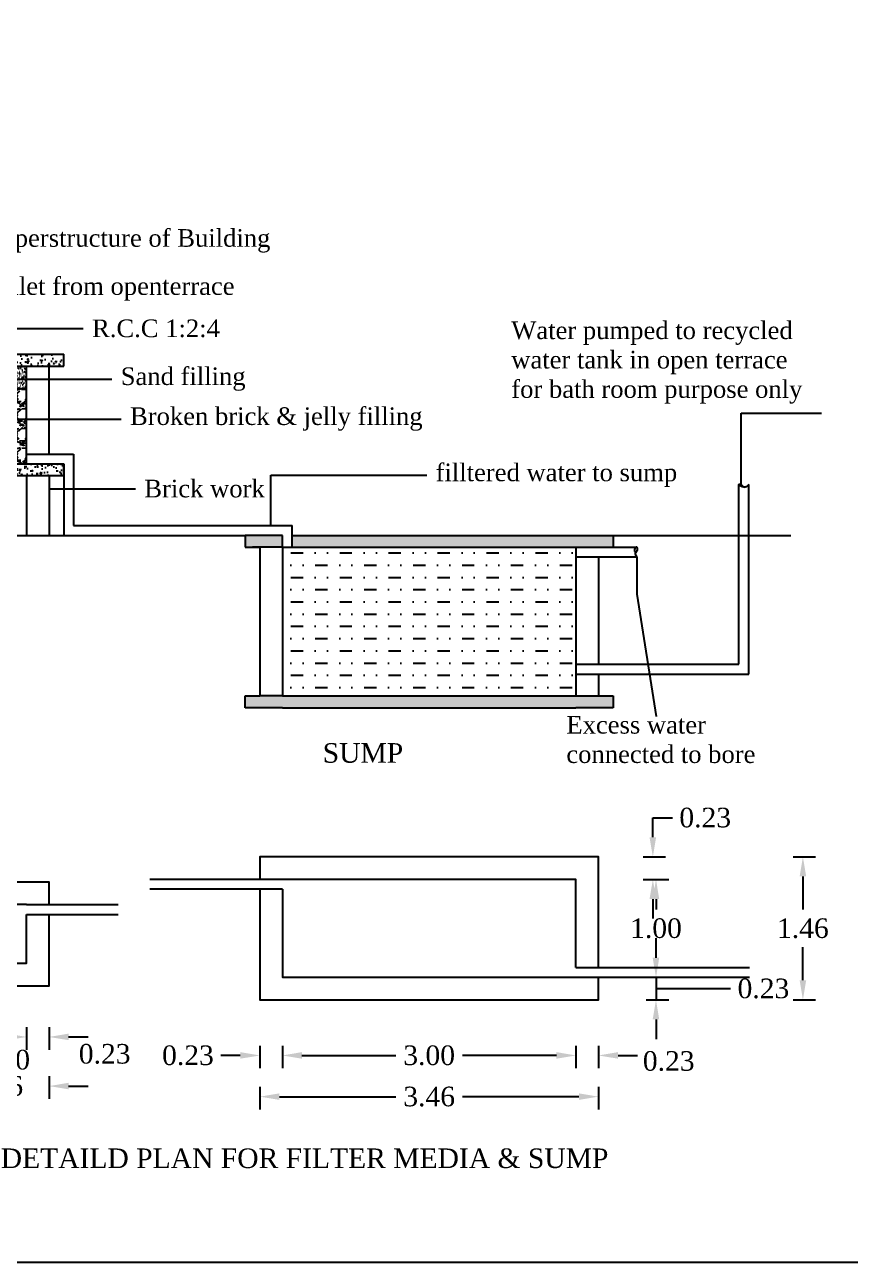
# Model space of a CAD drawing. Header units: metres. Extents: x 1336 to 1656, y -163 to -53.
# Drawn here: x 1582.28 to 1590.92, y -163 to -150.06 of the extents above; entities that cross this region are included whole.
import ezdxf

# ---------------------------------------------------------------- set-up
doc = ezdxf.new("R2010")
doc.units = ezdxf.units.M
doc.header["$PDMODE"] = 3
doc.header["$PDSIZE"] = -15
doc.styles.get("Standard").update_dxf_attribs({"font": 'times.ttf'})
doc.dimstyles.get("Standard").update_dxf_attribs({"dimscale": 0.001, "dimtxt": 0.3, "dimasz": 0.18, "dimexe": 0.18, "dimexo": 0.0625, "dimgap": 0.09, "dimtad": 1, "dimtoh": 1, "dimzin": 0, "dimdsep": 46, "dimtxsty": 'Standard', "dimblk": 'ARCHTICK', "dimcen": 0.09, "dimse1": 1, "dimse2": 1, "dimadec": 0, "dimazin": 0, "dimtfac": 1, "dimtofl": 0, "dimtmove": 0, "dimatfit": 3, "dimfxl": 0, "dimtolj": 1, "dimtzin": 0, "dimarcsym": 0})
pattern_1 = [(50, (-6.08631, -3.43571), (0.143452, -0.0125504), [0.015, -0.165]), (355, (-6.08631, -3.43571), (-0.0277503, 0.1504384), [0.012, -0.132]), (100.4514, (-6.07436, -3.43676), (0.1157019, 0.137888), [0.012748, -0.1402284]), (46.1842, (-6.08631, -3.39571), (0.2134482, -0.0331038), [0.0225, -0.2475]), (96.6356, (-6.06852, -3.39847), (0.1869325, 0.1948236), [0.019122, -0.2103426]), (351.1842, (-6.08631, -3.39571), (0.1869324, 0.1948237), [0.018, -0.198]), (21, (-6.06631, -3.40571), (0.1193814, -0.0805238), [0.015, -0.165]), (326, (-6.06631, -3.40571), (0.048663, 0.14503), [0.012, -0.132]), (71.4514, (-6.05636, -3.41242), (0.1680445, 0.0645061), [0.012748, -0.1402284]), (37.5, (-6.08631, -3.435713), (0.00243197, 0.06657877), [0, -0.1304, 0, -0.134, 0, -0.1325]), (7.5, (-6.08631, -3.43571), (0.0526139, 0.07888234), [0, -0.0764, 0, -0.1274, 0, -0.0505]), (327.5, (-6.13091, -3.435713), (0.1067645, -0.00451097), [0, -0.05, 0, -0.156, 0, -0.207]), (317.5, (-6.15091, -3.43571), (0.1166372, 0.020021), [0, -0.065, 0, -0.1036, 0, -0.147])]

# ---------------------------------------------------------------- blocks, each defined once
blk = doc.blocks.new('*D27')
at = {"color": 0, "lineweight": -2}
for p, q in [((-1.216, -5.752), (-1.216, -5.982)), ((2.244, -5.752), (2.244, -5.982)), ((-1.016, -5.852), (0.172, -5.852)), ((2.044, -5.852), (0.856, -5.852))]:
    blk.add_line(p, q, dxfattribs=at)
at = {"color": 0}
for points in [[(-1.016, -5.818), (-1.016, -5.885), (-1.216, -5.852)], [(2.044, -5.818), (2.044, -5.885), (2.244, -5.852)]]:
    blk.add_solid(points, dxfattribs=at)
at = {"layer": 'Defpoints', "color": 0}
for p in [(-1.216, -4.863), (2.244, -4.863), (2.244, -5.852)]:
    blk.add_point(p, dxfattribs=at)
at = {"color": 0, "insert": (0.514, -5.852), "char_height": 0.2, "attachment_point": 5}
blk.add_mtext('\\A1;3.46', dxfattribs=at)
blk = doc.blocks.new('_ArchTick')
at = {"color": 0, "linetype": 'ByBlock', "const_width": 0.15}
blk.add_lwpolyline([(-0.5, -0.5), (0.5, 0.5)], dxfattribs=at)
blk = doc.blocks.new('*D28')
at = {"color": 0, "lineweight": -2}
for p, q in [((1.814, -5.431), (1.614, -5.431)), ((2.014, -5.331), (2.014, -5.561)), ((2.244, -5.331), (2.244, -5.561)), ((2.444, -5.431), (2.644, -5.431))]:
    blk.add_line(p, q, dxfattribs=at)
at = {"color": 0}
for points in [[(1.814, -5.397), (1.814, -5.464), (2.014, -5.431)], [(2.444, -5.397), (2.444, -5.464), (2.244, -5.431)]]:
    blk.add_solid(points, dxfattribs=at)
at = {"layer": 'Defpoints', "color": 0}
for p in [(2.014, -4.533), (2.244, -4.533), (2.244, -5.431)]:
    blk.add_point(p, dxfattribs=at)
at = {"color": 0, "insert": (2.962, -5.489), "char_height": 0.2, "attachment_point": 5}
blk.add_mtext('\\A1;0.23', dxfattribs=at)
blk = doc.blocks.new('*D29')
at = {"color": 0, "lineweight": -2}
for p, q in [((-0.986, -5.331), (-0.986, -5.561)), ((-0.786, -5.431), (0.173, -5.431)), ((1.814, -5.431), (0.855, -5.431)), ((2.014, -5.331), (2.014, -5.561))]:
    blk.add_line(p, q, dxfattribs=at)
at = {"color": 0}
for points in [[(-0.786, -5.397), (-0.786, -5.464), (-0.986, -5.431)], [(1.814, -5.397), (1.814, -5.464), (2.014, -5.431)]]:
    blk.add_solid(points, dxfattribs=at)
at = {"layer": 'Defpoints', "color": 0}
for p in [(2.014, -4.533), (-0.986, -4.633), (2.014, -5.431)]:
    blk.add_point(p, dxfattribs=at)
at = {"color": 0, "insert": (0.514, -5.431), "char_height": 0.2, "attachment_point": 5}
blk.add_mtext('\\A1;3.00', dxfattribs=at)
blk = doc.blocks.new('*D30')
at = {"color": 0, "lineweight": -2}
for p, q in [((-1.416, -5.431), (-1.616, -5.431)), ((-1.216, -5.331), (-1.216, -5.561)), ((-0.986, -5.331), (-0.986, -5.561)), ((-0.786, -5.431), (-0.586, -5.431))]:
    blk.add_line(p, q, dxfattribs=at)
at = {"color": 0}
for points in [[(-1.416, -5.397), (-1.416, -5.464), (-1.216, -5.431)], [(-0.786, -5.397), (-0.786, -5.464), (-0.986, -5.431)]]:
    blk.add_solid(points, dxfattribs=at)
at = {"layer": 'Defpoints', "color": 0}
for p in [(-0.986, -4.633), (-1.216, -4.863), (-0.986, -5.431)]:
    blk.add_point(p, dxfattribs=at)
at = {"color": 0, "insert": (-1.951, -5.431), "char_height": 0.2, "attachment_point": 5}
blk.add_mtext('\\A1;0.23', dxfattribs=at)
blk = doc.blocks.new('*D31')
at = {"color": 0, "lineweight": -2}
for p, q in [((-4.43, -5.644), (-4.43, -5.874)), ((-3.37, -5.644), (-3.37, -5.874)), ((-4.63, -5.744), (-4.83, -5.744)), ((-3.17, -5.744), (-2.97, -5.744))]:
    blk.add_line(p, q, dxfattribs=at)
at = {"color": 0}
for points in [[(-4.63, -5.71), (-4.63, -5.777), (-4.43, -5.744)], [(-3.17, -5.71), (-3.17, -5.777), (-3.37, -5.744)]]:
    blk.add_solid(points, dxfattribs=at)
at = {"layer": 'Defpoints', "color": 0}
for p in [(-4.43, -4.72), (-3.37, -4.72), (-3.37, -5.744)]:
    blk.add_point(p, dxfattribs=at)
at = {"color": 0, "insert": (-3.9, -5.744), "char_height": 0.2, "attachment_point": 5}
blk.add_mtext('\\A1;1.06', dxfattribs=at)
blk = doc.blocks.new('*D32')
at = {"color": 0, "lineweight": -2}
for p, q in [((-4.2, -5.142), (-4.2, -5.372)), ((-3.6, -5.142), (-3.6, -5.372)), ((-4, -5.242), (-3.8, -5.242))]:
    blk.add_line(p, q, dxfattribs=at)
at = {"color": 0}
for points in [[(-4, -5.208), (-4, -5.275), (-4.2, -5.242)], [(-3.8, -5.208), (-3.8, -5.275), (-3.6, -5.242)]]:
    blk.add_solid(points, dxfattribs=at)
at = {"layer": 'Defpoints', "color": 0}
for p in [(-4.2, -4.49), (-3.6, -4.49), (-3.6, -5.242)]:
    blk.add_point(p, dxfattribs=at)
at = {"color": 0, "insert": (-3.829, -5.476), "char_height": 0.2, "attachment_point": 5}
blk.add_mtext('\\A1;0.60', dxfattribs=at)
blk = doc.blocks.new('*D33')
at = {"color": 0, "lineweight": -2}
for p, q in [((-3.6, -5.142), (-3.6, -5.372)), ((-3.37, -5.142), (-3.37, -5.372)), ((-3.8, -5.242), (-4, -5.242)), ((-3.17, -5.242), (-2.97, -5.242))]:
    blk.add_line(p, q, dxfattribs=at)
at = {"color": 0}
for points in [[(-3.8, -5.208), (-3.8, -5.275), (-3.6, -5.242)], [(-3.17, -5.208), (-3.17, -5.275), (-3.37, -5.242)]]:
    blk.add_solid(points, dxfattribs=at)
at = {"layer": 'Defpoints', "color": 0}
for p in [(-3.6, -4.49), (-3.37, -4.72), (-3.37, -5.242)]:
    blk.add_point(p, dxfattribs=at)
at = {"color": 0, "insert": (-2.802, -5.416), "char_height": 0.2, "attachment_point": 5}
blk.add_mtext('\\A1;0.23', dxfattribs=at)
blk = doc.blocks.new('*D34')
at = {"color": 0, "lineweight": -2}
for p, q in [((2.8, -3.203), (2.8, -3.003)), ((2.8, -3.003), (3, -3.003)), ((2.7, -3.403), (2.93, -3.403)), ((2.7, -3.633), (2.93, -3.633)), ((2.8, -3.833), (2.8, -4.033))]:
    blk.add_line(p, q, dxfattribs=at)
at = {"color": 0}
for points in [[(2.766, -3.203), (2.833, -3.203), (2.8, -3.403)], [(2.766, -3.833), (2.833, -3.833), (2.8, -3.633)]]:
    blk.add_solid(points, dxfattribs=at)
at = {"layer": 'Defpoints', "color": 0}
for p in [(2.244, -3.403), (2.014, -3.633), (2.8, -3.633)]:
    blk.add_point(p, dxfattribs=at)
at = {"color": 0, "insert": (3.335, -3.003), "char_height": 0.2, "attachment_point": 5}
blk.add_mtext('\\A1;0.23', dxfattribs=at)
blk = doc.blocks.new('*D35')
at = {"color": 0, "lineweight": -2}
for p, q in [((4.233, -3.403), (4.463, -3.403)), ((4.333, -3.603), (4.333, -3.941)), ((4.333, -4.663), (4.333, -4.325)), ((4.233, -4.863), (4.463, -4.863))]:
    blk.add_line(p, q, dxfattribs=at)
at = {"color": 0}
for points in [[(4.3, -3.603), (4.367, -3.603), (4.333, -3.403)], [(4.3, -4.663), (4.367, -4.663), (4.333, -4.863)]]:
    blk.add_solid(points, dxfattribs=at)
at = {"layer": 'Defpoints', "color": 0}
for p in [(2.244, -3.403), (2.244, -4.863), (4.333, -4.863)]:
    blk.add_point(p, dxfattribs=at)
at = {"color": 0, "insert": (4.333, -4.133), "char_height": 0.2, "attachment_point": 5}
blk.add_mtext('\\A1;1.46', dxfattribs=at)
blk = doc.blocks.new('*D36')
at = {"color": 0, "lineweight": -2}
for p, q in [((2.732, -3.633), (2.962, -3.633)), ((2.832, -3.833), (2.832, -3.941)), ((2.832, -4.433), (2.832, -4.325)), ((2.732, -4.633), (2.962, -4.633))]:
    blk.add_line(p, q, dxfattribs=at)
at = {"color": 0}
for points in [[(2.798, -3.833), (2.865, -3.833), (2.832, -3.633)], [(2.798, -4.433), (2.865, -4.433), (2.832, -4.633)]]:
    blk.add_solid(points, dxfattribs=at)
at = {"layer": 'Defpoints', "color": 0}
for p in [(2.014, -3.633), (2.244, -4.633), (2.832, -4.633)]:
    blk.add_point(p, dxfattribs=at)
at = {"color": 0, "insert": (2.832, -4.133), "char_height": 0.2, "attachment_point": 5}
blk.add_mtext('\\A1;1.00', dxfattribs=at)
blk = doc.blocks.new('*D37')
at = {"color": 0, "lineweight": -2}
for p, q in [((2.832, -4.433), (2.832, -4.233)), ((2.732, -4.633), (2.962, -4.633)), ((2.832, -4.633), (2.832, -4.863)), ((2.832, -4.748), (3.415, -4.748)), ((3.415, -4.748), (3.595, -4.748)), ((2.732, -4.863), (2.962, -4.863)), ((2.832, -5.063), (2.832, -5.263))]:
    blk.add_line(p, q, dxfattribs=at)
at = {"color": 0}
for points in [[(2.798, -4.433), (2.865, -4.433), (2.832, -4.633)], [(2.798, -5.063), (2.865, -5.063), (2.832, -4.863)]]:
    blk.add_solid(points, dxfattribs=at)
at = {"layer": 'Defpoints', "color": 0}
for p in [(2.244, -4.633), (2.244, -4.863), (2.832, -4.863)]:
    blk.add_point(p, dxfattribs=at)
at = {"color": 0, "insert": (3.93, -4.748), "char_height": 0.2, "attachment_point": 5}
blk.add_mtext('\\A1;0.23', dxfattribs=at)
blk = doc.blocks.new('A$C20C11F3F')
h = blk.add_hatch()
h.set_pattern_fill('AR-CONC', color=256, scale=0.02, style=0)
h.set_pattern_definition(pattern_1)
h.paths.add_polyline_path([(-4.2, 1.731), (-4.582, 1.731), (-4.582, 1.611), (-4.2, 1.611)])
h.paths.add_polyline_path([(-3.22, 1.731), (-4.1, 1.731), (-4.1, 1.611), (-3.22, 1.611)])
h.paths.add_polyline_path([(-3.22, 0.611), (-4.582, 0.611), (-4.582, 0.491), (-3.22, 0.491)])
h = blk.add_hatch()
h.set_pattern_fill('AR-SAND', color=256, scale=0.02, style=0)
h.set_pattern_definition([(37.5, (-6.08631, -3.435713), (-0.00125987, 0.03853648), [0, -0.0304, 0, -0.034, 0, -0.0325]), (7.5, (-6.08631, -3.435713), (0.03539553, 0.0564429), [0, -0.0164, 0, -0.0274, 0, -0.0105]), (327.5, (-6.11091, -3.435713), (0.06228284, 0.00011318), [0, -0.01, 0, -0.036, 0, -0.047]), (317.5, (-6.11091, -3.435713), (0.06012253, 0.0175535), [0, -0.005, 0, -0.0236, 0, -0.027])])
h.paths.add_polyline_path([(-3.6, 1.381), (-3.6, 1.611), (-4.2, 1.611), (-4.2, 1.381)])
h = blk.add_hatch()
h.set_pattern_fill('GRAVEL', color=256, scale=0.2, style=0)
h.set_pattern_definition([(228.0128, (-5.942311, -3.235713), (-1.599999646, -1.80000027), [0.026907, -2.6638176]), (184.9697, (-5.960311, -3.255713), (2.40000021, 0.199998261), [0.0461736, -4.571185]), (132.5104, (-6.006311, -3.259713), (1.999998144, -2.200001735), [0.0325576, -3.2232064]), (267.2737, (-6.084311, -3.309713), (0.199999204, 4.000000059), [0.0420476, -4.1627116]), (292.8337, (-6.086311, -3.351713), (-1.000001981, 2.399999282), [0.041231, -4.0818746]), (357.2737, (-6.070311, -3.389713), (-4.000000059, 0.199999204), [0.0420476, -4.1627116]), (37.6942, (-6.0283114, -3.391713), (-2.600001469, -1.999998081), [0.0556058, -5.5049698]), (72.2553, (-5.9843114, -3.357713), (1.400002153, 4.399999246), [0.0524976, -5.1972642]), (121.4296, (-5.968311, -3.307713), (-1.600001647, 2.599999007), [0.04219, -4.1768146]), (175.2364, (-5.990311, -3.271713), (2.20000019, -0.199998307), [0.0481664, -2.3601526]), (222.3974, (-6.0383114, -3.267713), (-2.40000147, -2.1999984164), [0.0622896, -6.166675]), (138.8141, (-5.886311, -3.311713), (-1.40000059, 1.19999946), [0.02126, -2.104769]), (171.4692, (-5.902311, -3.297713), (2.599999657, -0.400001582), [0.0404474, -4.004302]), (225, (-5.94231, -3.29171), (0, -0.2), [0.028284, -0.2545584]), (203.1986, (-5.956311, -3.267713), (0.99999995, 0.40000027), [0.0152316, -1.507923]), (291.8014, (-5.97031, -3.273713), (-0.19999998, 0.60000005), [0.0215406, -1.0554924]), (30.9638, (-5.96231, -3.293713), (0.5999996, 0.4000005), [0.034986, -1.1312046]), (161.5651, (-5.93231, -3.27571), (0.4000001, -0.1999997), [0.025298, -0.6071574]), (16.3895, (-6.086311, -3.273713), (2.00000044, 0.599998542), [0.03544, -3.508569]), (70.3462, (-6.052311, -3.263713), (-0.79999905, -2.200000427), [0.029732, -2.9434816]), (293.1986, (-5.932311, -3.235713), (-0.40000027, 0.99999995), [0.030463, -1.4926916]), (343.6105, (-5.920311, -3.263713), (-2.00000044, 0.599998542), [0.03544, -3.508569]), (339.444, (-6.086311, -3.397713), (-1.00000037, 0.3999992), [0.034176, -1.674625]), (294.7751, (-6.054311, -3.409713), (-0.999998438, 2.200000684), [0.0286356, -2.8349286]), (66.8014, (-5.930311, -3.435713), (0.40000027, 0.99999995), [0.030463, -1.4926916]), (17.354, (-5.918311, -3.407713), (-2.600000404, -0.7999989), [0.033526, -3.319085]), (69.444, (-6.028311, -3.435713), (-0.3999992, -1.00000037), [0.017088, -1.691713]), (101.3099, (-5.94231, -3.435713), (-0.19999953, 0.80000015), [0.010198, -1.009606]), (165.9638, (-5.94431, -3.425713), (0.6000001, -0.1999996), [0.041231, -0.78339]), (186.009, (-5.984311, -3.415713), (1.99999995, 0.199999863), [0.03821, -3.7827846]), (303.6901, (-5.96231, -3.311713), (-0.20000027, 0.3999999), [0.0288444, -0.692266]), (353.1572, (-5.9463114, -3.335713), (3.399999873, -0.4000016), [0.0503588, -4.9855126]), (60.9454, (-5.896311, -3.341713), (-0.800000005, -1.40000008), [0.020591, -2.038535]), (90, (-5.88631, -3.32371), (-0.2, 0.2), [0.012, -0.188]), (120.2564, (-5.988311, -3.409713), (0.799998977, -1.40000049), [0.027785, -2.750704]), (48.0128, (-6.002311, -3.385713), (1.599999646, 1.80000027), [0.0538144, -2.6369104]), (0, (-5.96631, -3.34571), (0.2, 0.2), [0.052, -0.148]), (325.3048, (-5.914311, -3.345713), (-1.999998852, 1.400001722), [0.031623, -3.130655]), (254.0546, (-5.888311, -3.363713), (-0.19999998, -0.80000003), [0.0291204, -1.4269016]), (207.646, (-5.896311, -3.391713), (-3.799999161, -2.000001543), [0.047413, -4.6938948]), (175.4261, (-5.9383114, -3.413713), (-2.600000112, 0.19999896), [0.0501598, -4.9658148])])
h.paths.add_polyline_path([(-4.2, 0.611), (-3.6, 0.611), (-3.6, 1.381), (-4.2, 1.381)])
h = blk.add_hatch()
h.set_pattern_fill('AR-CONC', color=256, scale=0.02, style=0)
h.set_pattern_definition(pattern_1)
h.paths.add_polyline_path([(-1.216, -0.239), (-0.986, -0.239), (-0.986, -0.119), (-1.366, -0.119), (-1.366, -0.239)])
h.paths.add_polyline_path([(2.394, -0.239), (2.394, -0.119), (-0.886, -0.119), (-0.886, -0.239)])
h.paths.add_polyline_path([(2.394, -1.759), (2.244, -1.759), (2.014, -1.759), (-0.986, -1.759), (-1.216, -1.759), (-1.366, -1.759), (-1.366, -1.879), (-1.216, -1.879), (-0.986, -1.879), (2.014, -1.879), (2.394, -1.879)])
h = blk.add_hatch()
h.set_pattern_fill('MUDST', color=256, scale=0.5, style=0)
h.set_pattern_definition([(0, (-6.08631, -3.43571), (0.25, 0.125), [0.125, -0.125, 0, -0.125, 0, -0.125])])
h.paths.add_polyline_path([(2.014, -1.759), (2.014, -0.239), (-0.986, -0.239), (-0.986, -1.759)])
for p, q in [((-4.582, 1.731), (-3.22, 1.731)), ((-3.22, 1.611), (-3.22, 1.731)), ((-4.582, 1.611), (-3.22, 1.611)), ((-3.6, 0.611), (-3.6, 1.611)), ((-3.37, 0.711), (-3.37, 1.611)), ((-4.2, 1.381), (-3.6, 1.381)), ((-3.6, 0.711), (-3.12, 0.711)), ((-3.12, 0.711), (-3.12, -0.019)), ((-4.582, 0.611), (-3.22, 0.611)), ((-3.22, 0.611), (-3.22, -0.119)), ((-3.22, 0.491), (-3.22, 0.611)), ((-4.582, 0.491), (-3.22, 0.491)), ((-3.6, 0.491), (-3.6, -0.119)), ((-3.37, 0.491), (-3.37, -0.119)), ((3.68, -1.435), (3.68, 0.4)), ((3.78, -1.535), (3.78, 0.4)), ((-4.582, -0.119), (-3.22, -0.119)), ((-3.22, -0.119), (-1.366, -0.119)), ((-3.12, -0.019), (-0.886, -0.019)), ((-1.779, -0.119), (-1.366, -0.119)), ((-1.366, -0.119), (-1.366, -0.239)), ((-0.986, -0.119), (-1.366, -0.119)), ((-0.986, -0.019), (-0.886, -0.019)), ((-0.986, -0.239), (-0.986, -0.119)), ((-0.886, -0.239), (-0.886, -0.019)), ((-0.886, -0.119), (2.394, -0.119)), ((2.014, -0.119), (2.244, -0.119)), ((2.394, -0.119), (2.394, -0.239)), ((2.394, -0.119), (4.209, -0.119)), ((-1.366, -0.239), (-1.216, -0.239)), ((-0.986, -0.239), (-1.291, -0.239)), ((-1.216, -0.239), (-1.216, -1.259)), ((-0.986, -0.239), (-0.986, -1.759)), ((-0.986, -0.239), (2.394, -0.239)), ((2.014, -0.239), (2.014, -1.759)), ((2.014, -0.239), (2.636, -0.239)), ((2.014, -0.239), (2.244, -0.239)), ((2.014, -0.339), (2.636, -0.339)), ((2.244, -0.339), (2.244, -1.435)), ((-1.216, -1.259), (-1.216, -1.759)), ((2.014, -1.435), (3.68, -1.435)), ((2.014, -1.535), (3.78, -1.535)), ((2.244, -1.535), (2.244, -1.759)), ((-1.366, -1.759), (-1.216, -1.759)), ((-1.366, -1.879), (-1.366, -1.759)), ((-0.986, -1.759), (-1.216, -1.759)), ((-0.986, -1.759), (2.014, -1.759)), ((2.014, -1.759), (2.244, -1.759)), ((2.244, -1.759), (2.394, -1.759)), ((2.394, -1.759), (2.394, -1.879)), ((-1.216, -1.879), (-1.366, -1.879)), ((-0.986, -1.879), (-1.216, -1.879)), ((-0.986, -1.879), (2.014, -1.879)), ((2.394, -1.879), (2.014, -1.879)), ((-0.986, -3.633), (-2.342, -3.633)), ((-0.986, -3.733), (-2.342, -3.733)), ((-3.6, -3.89), (-2.664, -3.89)), ((-3.6, -3.99), (-2.664, -3.99)), ((2.014, -4.533), (3.789, -4.533)), ((2.014, -4.633), (3.789, -4.633))]:
    blk.add_line(p, q)
for points in [[(2.244, -4.533), (2.244, -3.403), (-1.216, -3.403), (-1.216, -3.633)], [(-3.37, -3.89), (-3.37, -3.66), (-4.43, -3.66), (-4.43, -4.72), (-3.37, -4.72), (-3.37, -3.99)], [(2.014, -4.533), (2.014, -3.633), (-0.986, -3.633)], [(-1.216, -3.733), (-1.216, -4.863), (2.244, -4.863), (2.244, -4.633)], [(-0.986, -3.733), (-0.986, -4.633), (2.014, -4.633)], [(-3.6, -3.89), (-4.2, -3.89), (-4.2, -4.49), (-3.6, -4.49), (-3.6, -3.99)]]:
    blk.add_lwpolyline(points)
for points in [[(3.78, 0.4), (3.731, 0.374), (3.706, 0.396), (3.68, 0.4), (3.739, 0.372)], [(2.636, -0.339), (2.623, -0.3), (2.643, -0.267), (2.636, -0.239), (2.611, -0.263), (2.626, -0.296)]]:
    blk.add_spline(points, degree=3)
for s, p in [('SUMP', (-0.574, -2.441)), ('DETAILD PLAN FOR FILTER MEDIA & SUMP', (-3.864, -6.581))]:
    blk.add_text(s, height=0.2).set_placement(p)
at = {"char_height": 0.18, "attachment_point": 4}
for s, insert in [('\\A1;Superstructure of Building', (-4.008, 2.889)), ('\\A1;Inlet from openterrace', (-3.905, 2.398)), ('\\A1;R.C.C 1:2:4', (-2.931, 1.994)), ('\\A1;Water pumped to recycled\\Pwater tank in open terrace \\Pfor bath room purpose only', (1.353, 1.646)), ('\\A1;Sand filling', (-2.638, 1.477)), ('\\A1;Broken brick & jelly filling', (-2.543, 1.069)), ('\\A1;filltered water to sump', (0.58, 0.495)), ('\\A1;Brick work', (-2.397, 0.358)), ('\\A1;Excess water\\Pconnected to bore ', (1.916, -2.205))]:
    blk.add_mtext(s, dxfattribs=dict(at, insert=insert))
dim = blk.add_linear_dim(base=(2.8, -3.633), p1=(2.244, -3.403), p2=(2.014, -3.633), angle=90, dimstyle='Standard')
dim.commit()
dim.dimension.update_dxf_attribs({"geometry": '*D34', "text_midpoint": (3.335, -3.003), "dimtype": 128})
dim = blk.add_linear_dim(base=(4.333, -4.863), p1=(2.244, -3.403), p2=(2.244, -4.863), angle=90, dimstyle='Standard')
dim.commit()
dim.dimension.update_dxf_attribs({"geometry": '*D35', "text_midpoint": (4.333, -4.133)})
for base, p1, p2, picture, middle in [((2.832, -4.633), (2.014, -3.633), (2.244, -4.633), '*D36', (2.832, -4.133)), ((2.832, -4.863), (2.244, -4.633), (2.244, -4.863), '*D37', (3.685, -4.748))]:
    dim = blk.add_linear_dim(base=base, p1=p1, p2=p2, angle=90, dimstyle='Standard', override={"dimtmove": 1})
    dim.commit()
    dim.dimension.update_dxf_attribs({"geometry": picture, "text_midpoint": middle})
for base, p1, p2, picture, middle in [((-3.6, -5.242), (-4.2, -4.49), (-3.6, -4.49), '*D32', (-3.829, -5.476)), ((-3.37, -5.242), (-3.6, -4.49), (-3.37, -4.72), '*D33', (-2.802, -5.416)), ((2.244, -5.431), (2.014, -4.533), (2.244, -4.533), '*D28', (2.962, -5.489))]:
    dim = blk.add_linear_dim(base=base, p1=p1, p2=p2, dimstyle='Standard', override={"dimtmove": 1})
    dim.commit()
    dim.dimension.update_dxf_attribs({"geometry": picture, "text_midpoint": middle, "dimtype": 128})
dim = blk.add_linear_dim(base=(2.014, -5.431), p1=(-0.986, -4.633), p2=(2.014, -4.533), dimstyle='Standard', override={"dimtmove": 1})
dim.commit()
dim.dimension.update_dxf_attribs({"geometry": '*D29', "text_midpoint": (0.514, -5.431)})
dim = blk.add_linear_dim(base=(-0.986, -5.431), p1=(-1.216, -4.863), p2=(-0.986, -4.633), dimstyle='Standard')
dim.commit()
dim.dimension.update_dxf_attribs({"geometry": '*D30', "text_midpoint": (-1.951, -5.431), "dimtype": 128})
for base, p1, p2, picture, middle in [((-3.37, -5.744), (-4.43, -4.72), (-3.37, -4.72), '*D31', (-3.9, -5.744)), ((2.244, -5.852), (-1.216, -4.863), (2.244, -4.863), '*D27', (0.514, -5.852))]:
    dim = blk.add_linear_dim(base=base, p1=p1, p2=p2, dimstyle='Standard')
    dim.commit()
    dim.dimension.update_dxf_attribs({"geometry": picture, "text_midpoint": middle})
for points in [[(-3.84, 1.649), (-3.84, 1.994), (-3.021, 1.994)], [(-3.788, 1.477), (-2.728, 1.477)], [(-3.885, 1.069), (-2.633, 1.069)], [(3.704, 0.397), (3.704, 1.128), (4.524, 1.128)], [(-1.105, -0.019), (-1.105, 0.495), (0.49, 0.495)], [(-3.37, 0.358), (-2.487, 0.358)], [(2.636, -0.339), (2.636, -0.72), (2.835, -1.97)]]:
    blk.add_leader(points, dimstyle='Standard')

msp = doc.modelspace()

# ---------------------------------------------------------------- linework, layer by layer
at = {"color": 5}
msp.add_lwpolyline([(1336.0655, -163.0012), (1616.2998, -163.0012), (1616.2998, -53.0012), (1336.0655, -53.0012)], close=True, dxfattribs=at)

# ---------------------------------------------------------------- block references
at = {"xscale": 1.023999999999887, "yscale": 1.023999999999887, "zscale": 1.023999999999887}
msp.add_blockref('A$C20C11F3F', (1585.9853, -155.277), dxfattribs=at)

doc.saveas('drawing.dxf')
